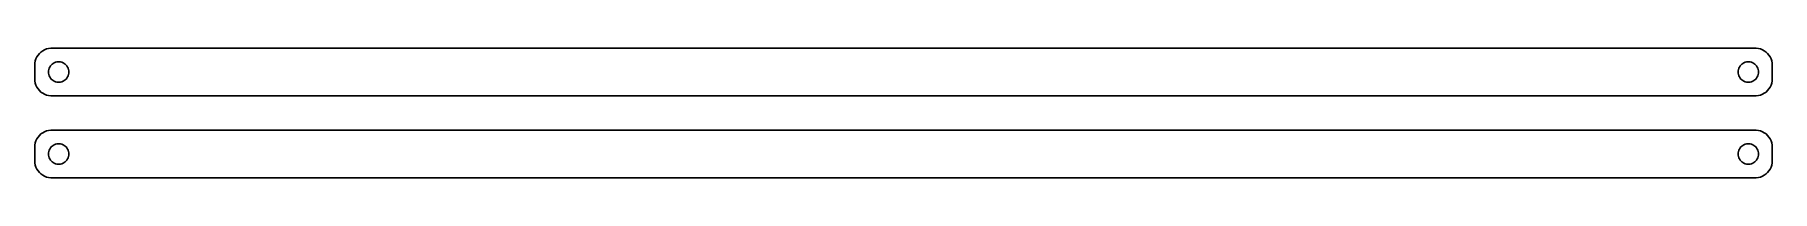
# Model space of a CAD drawing. Header units: metres. Extents: x -254 to 254, y 41 to 79.
import ezdxf

# ---------------------------------------------------------------- set-up
doc = ezdxf.new("R2010")
doc.units = ezdxf.units.M

msp = doc.modelspace()

# ---------------------------------------------------------------- linework, layer by layer
for p, q in [((-253.882, 76.4088), (-254.149, 75.8406)), ((-253.545, 76.9389), (-253.882, 76.4088)), ((-253.145, 77.4227), (-253.545, 76.9389)), ((-252.687, 77.8526), (-253.145, 77.4227)), ((-252.179, 78.2216), (-252.687, 77.8526)), ((-251.629, 78.5241), (-252.179, 78.2216)), ((-251.045, 78.7553), (-251.629, 78.5241)), ((-250.437, 78.9114), (-251.045, 78.7553)), ((-249.814, 78.9901), (-250.437, 78.9114)), ((249.814, 78.9901), (-249.814, 78.9901)), ((250.437, 78.9114), (249.814, 78.9901)), ((251.045, 78.7553), (250.437, 78.9114)), ((251.629, 78.5241), (251.045, 78.7553)), ((252.179, 78.2216), (251.629, 78.5241)), ((252.687, 77.8526), (252.179, 78.2216)), ((253.145, 77.4227), (252.687, 77.8526)), ((253.545, 76.9389), (253.145, 77.4227)), ((253.882, 76.4088), (253.545, 76.9389)), ((254.149, 75.8406), (253.882, 76.4088)), ((-254.461, 74.6267), (-254.5, 74)), ((-254.5, 74), (-254.5, 70)), ((-254.343, 75.2434), (-254.461, 74.6267)), ((-254.149, 75.8406), (-254.343, 75.2434)), ((-250.5, 72), (-250.476, 72.376)), ((-250.476, 71.624), (-250.5, 72)), ((-250.476, 72.376), (-250.406, 72.7461)), ((-250.406, 71.2539), (-250.476, 71.624)), ((-250.406, 72.7461), (-250.289, 73.1044)), ((-250.289, 73.1044), (-250.129, 73.4453)), ((-250.129, 73.4453), (-249.927, 73.7634)), ((-249.927, 73.7634), (-249.687, 74.0536)), ((-249.687, 74.0536), (-249.412, 74.3115)), ((-249.412, 74.3115), (-249.107, 74.533)), ((-249.107, 74.533), (-248.777, 74.7145)), ((-248.777, 74.7145), (-248.427, 74.8532)), ((-248.427, 74.8532), (-248.062, 74.9469)), ((-248.062, 74.9469), (-247.688, 74.9941)), ((-247.688, 74.9941), (-247.312, 74.9941)), ((-247.312, 74.9941), (-246.938, 74.9469)), ((-246.938, 74.9469), (-246.573, 74.8532)), ((-246.573, 74.8532), (-246.223, 74.7145)), ((-246.223, 74.7145), (-245.893, 74.533)), ((-245.893, 74.533), (-245.588, 74.3115)), ((-245.588, 74.3115), (-245.313, 74.0536)), ((-245.313, 74.0536), (-245.073, 73.7634)), ((-245.073, 73.7634), (-244.871, 73.4453)), ((-244.871, 73.4453), (-244.711, 73.1044)), ((-244.711, 73.1044), (-244.594, 72.7461)), ((-244.594, 72.7461), (-244.524, 72.376)), ((-244.524, 71.624), (-244.594, 71.2539)), ((-244.524, 72.376), (-244.5, 72)), ((-244.5, 72), (-244.524, 71.624)), ((244.5, 72), (244.524, 72.376)), ((244.524, 71.624), (244.5, 72)), ((244.524, 72.376), (244.594, 72.7461)), ((244.594, 71.2539), (244.524, 71.624)), ((244.594, 72.7461), (244.711, 73.1044)), ((244.711, 73.1044), (244.871, 73.4453)), ((244.871, 73.4453), (245.073, 73.7634)), ((245.073, 73.7634), (245.313, 74.0536)), ((245.313, 74.0536), (245.588, 74.3115)), ((245.588, 74.3115), (245.893, 74.533)), ((245.893, 74.533), (246.223, 74.7145)), ((246.223, 74.7145), (246.573, 74.8532)), ((246.573, 74.8532), (246.938, 74.9469)), ((246.938, 74.9469), (247.312, 74.9941)), ((247.312, 74.9941), (247.688, 74.9941)), ((247.688, 74.9941), (248.062, 74.9469)), ((248.062, 74.9469), (248.427, 74.8532)), ((248.427, 74.8532), (248.777, 74.7145)), ((248.777, 74.7145), (249.107, 74.533)), ((249.107, 74.533), (249.412, 74.3115)), ((249.412, 74.3115), (249.687, 74.0536)), ((249.687, 74.0536), (249.927, 73.7634)), ((249.927, 73.7634), (250.129, 73.4453)), ((250.129, 73.4453), (250.289, 73.1044)), ((250.289, 73.1044), (250.406, 72.7461)), ((250.406, 72.7461), (250.476, 72.376)), ((250.476, 71.624), (250.406, 71.2539)), ((250.476, 72.376), (250.5, 72)), ((250.5, 72), (250.476, 71.624)), ((254.343, 75.2434), (254.149, 75.8406)), ((254.461, 74.6267), (254.343, 75.2434)), ((254.5, 74), (254.461, 74.6267)), ((254.5, 70), (254.5, 74)), ((-254.5, 70), (-254.461, 69.3733)), ((-254.461, 69.3733), (-254.343, 68.7566)), ((-254.343, 68.7566), (-254.149, 68.1594)), ((-254.149, 68.1594), (-253.882, 67.5912)), ((-253.882, 67.5912), (-253.545, 67.0611)), ((-253.545, 67.0611), (-253.145, 66.5773)), ((-253.145, 66.5773), (-252.687, 66.1474)), ((-250.289, 70.8956), (-250.406, 71.2539)), ((-250.129, 70.5547), (-250.289, 70.8956)), ((-249.927, 70.2366), (-250.129, 70.5547)), ((-249.687, 69.9464), (-249.927, 70.2366)), ((-249.412, 69.6885), (-249.687, 69.9464)), ((-249.107, 69.467), (-249.412, 69.6885)), ((-248.777, 69.2855), (-249.107, 69.467)), ((-248.427, 69.1468), (-248.777, 69.2855)), ((-248.062, 69.0531), (-248.427, 69.1468)), ((-247.688, 69.0059), (-248.062, 69.0531)), ((-247.312, 69.0059), (-247.688, 69.0059)), ((-246.938, 69.0531), (-247.312, 69.0059)), ((-246.573, 69.1468), (-246.938, 69.0531)), ((-246.223, 69.2855), (-246.573, 69.1468)), ((-245.893, 69.467), (-246.223, 69.2855)), ((-245.588, 69.6885), (-245.893, 69.467)), ((-245.313, 69.9464), (-245.588, 69.6885)), ((-245.073, 70.2366), (-245.313, 69.9464)), ((-244.871, 70.5547), (-245.073, 70.2366)), ((-244.711, 70.8956), (-244.871, 70.5547)), ((-244.594, 71.2539), (-244.711, 70.8956)), ((244.711, 70.8956), (244.594, 71.2539)), ((244.871, 70.5547), (244.711, 70.8956)), ((245.073, 70.2366), (244.871, 70.5547)), ((245.313, 69.9464), (245.073, 70.2366)), ((245.588, 69.6885), (245.313, 69.9464)), ((245.893, 69.467), (245.588, 69.6885)), ((246.223, 69.2855), (245.893, 69.467)), ((246.573, 69.1468), (246.223, 69.2855)), ((246.938, 69.0531), (246.573, 69.1468)), ((247.312, 69.0059), (246.938, 69.0531)), ((247.688, 69.0059), (247.312, 69.0059)), ((248.062, 69.0531), (247.688, 69.0059)), ((248.427, 69.1468), (248.062, 69.0531)), ((248.777, 69.2855), (248.427, 69.1468)), ((249.107, 69.467), (248.777, 69.2855)), ((249.412, 69.6885), (249.107, 69.467)), ((249.687, 69.9464), (249.412, 69.6885)), ((249.927, 70.2366), (249.687, 69.9464)), ((250.129, 70.5547), (249.927, 70.2366)), ((250.289, 70.8956), (250.129, 70.5547)), ((250.406, 71.2539), (250.289, 70.8956)), ((252.687, 66.1474), (253.145, 66.5773)), ((253.145, 66.5773), (253.545, 67.0611)), ((253.545, 67.0611), (253.882, 67.5912)), ((253.882, 67.5912), (254.149, 68.1594)), ((254.149, 68.1594), (254.343, 68.7566)), ((254.343, 68.7566), (254.461, 69.3733)), ((254.461, 69.3733), (254.5, 70)), ((-252.687, 66.1474), (-252.179, 65.7784)), ((-252.179, 65.7784), (-251.629, 65.4759)), ((-251.629, 65.4759), (-251.045, 65.2447)), ((-251.045, 65.2447), (-250.437, 65.0886)), ((-250.437, 65.0886), (-249.814, 65.0099)), ((-249.814, 65.0099), (249.814, 65.0099)), ((249.814, 65.0099), (250.437, 65.0886)), ((250.437, 65.0886), (251.045, 65.2447)), ((251.045, 65.2447), (251.629, 65.4759)), ((251.629, 65.4759), (252.179, 65.7784)), ((252.179, 65.7784), (252.687, 66.1474)), ((-254.343, 51.2434), (-254.461, 50.6267)), ((-254.149, 51.8406), (-254.343, 51.2434)), ((-253.882, 52.4088), (-254.149, 51.8406)), ((-253.545, 52.9389), (-253.882, 52.4088)), ((-253.145, 53.4227), (-253.545, 52.9389)), ((-252.687, 53.8526), (-253.145, 53.4227)), ((-252.179, 54.2216), (-252.687, 53.8526)), ((-251.629, 54.5241), (-252.179, 54.2216)), ((-251.045, 54.7553), (-251.629, 54.5241)), ((-250.437, 54.9114), (-251.045, 54.7553)), ((-249.814, 54.9901), (-250.437, 54.9114)), ((249.814, 54.9901), (-249.814, 54.9901)), ((-248.427, 50.8532), (-248.062, 50.9469)), ((-248.062, 50.9469), (-247.688, 50.9941)), ((-247.688, 50.9941), (-247.312, 50.9941)), ((-247.312, 50.9941), (-246.938, 50.9469)), ((-246.938, 50.9469), (-246.573, 50.8532)), ((246.573, 50.8532), (246.938, 50.9469)), ((246.938, 50.9469), (247.312, 50.9941)), ((247.312, 50.9941), (247.688, 50.9941)), ((247.688, 50.9941), (248.062, 50.9469)), ((248.062, 50.9469), (248.427, 50.8532)), ((250.437, 54.9114), (249.814, 54.9901)), ((251.045, 54.7553), (250.437, 54.9114)), ((251.629, 54.5241), (251.045, 54.7553)), ((252.179, 54.2216), (251.629, 54.5241)), ((252.687, 53.8526), (252.179, 54.2216)), ((253.145, 53.4227), (252.687, 53.8526)), ((253.545, 52.9389), (253.145, 53.4227)), ((253.882, 52.4088), (253.545, 52.9389)), ((254.149, 51.8406), (253.882, 52.4088)), ((254.343, 51.2434), (254.149, 51.8406)), ((254.461, 50.6267), (254.343, 51.2434)), ((-254.461, 50.6267), (-254.5, 50)), ((-254.5, 50), (-254.5, 46)), ((-254.5, 46), (-254.461, 45.3733)), ((-250.5, 48), (-250.476, 48.376)), ((-250.476, 47.624), (-250.5, 48)), ((-250.476, 48.376), (-250.406, 48.7461)), ((-250.406, 47.2539), (-250.476, 47.624)), ((-250.406, 48.7461), (-250.289, 49.1044)), ((-250.289, 46.8956), (-250.406, 47.2539)), ((-250.289, 49.1044), (-250.129, 49.4453)), ((-250.129, 46.5547), (-250.289, 46.8956)), ((-250.129, 49.4453), (-249.927, 49.7634)), ((-249.927, 46.2366), (-250.129, 46.5547)), ((-249.927, 49.7634), (-249.687, 50.0536)), ((-249.687, 45.9464), (-249.927, 46.2366)), ((-249.687, 50.0536), (-249.412, 50.3115)), ((-249.412, 45.6885), (-249.687, 45.9464)), ((-249.412, 50.3115), (-249.107, 50.533)), ((-249.107, 50.533), (-248.777, 50.7145)), ((-248.777, 50.7145), (-248.427, 50.8532)), ((-246.573, 50.8532), (-246.223, 50.7145)), ((-246.223, 50.7145), (-245.893, 50.533)), ((-245.893, 50.533), (-245.588, 50.3115)), ((-245.588, 50.3115), (-245.313, 50.0536)), ((-245.313, 45.9464), (-245.588, 45.6885)), ((-245.313, 50.0536), (-245.073, 49.7634)), ((-245.073, 46.2366), (-245.313, 45.9464)), ((-245.073, 49.7634), (-244.871, 49.4453)), ((-244.871, 46.5547), (-245.073, 46.2366)), ((-244.871, 49.4453), (-244.711, 49.1044)), ((-244.711, 46.8956), (-244.871, 46.5547)), ((-244.711, 49.1044), (-244.594, 48.7461)), ((-244.594, 47.2539), (-244.711, 46.8956)), ((-244.594, 48.7461), (-244.524, 48.376)), ((-244.524, 47.624), (-244.594, 47.2539)), ((-244.524, 48.376), (-244.5, 48)), ((-244.5, 48), (-244.524, 47.624)), ((244.5, 48), (244.524, 48.376)), ((244.524, 47.624), (244.5, 48)), ((244.524, 48.376), (244.594, 48.7461)), ((244.594, 47.2539), (244.524, 47.624)), ((244.594, 48.7461), (244.711, 49.1044)), ((244.711, 46.8956), (244.594, 47.2539)), ((244.711, 49.1044), (244.871, 49.4453)), ((244.871, 46.5547), (244.711, 46.8956)), ((244.871, 49.4453), (245.073, 49.7634)), ((245.073, 46.2366), (244.871, 46.5547)), ((245.073, 49.7634), (245.313, 50.0536)), ((245.313, 45.9464), (245.073, 46.2366)), ((245.313, 50.0536), (245.588, 50.3115)), ((245.588, 45.6885), (245.313, 45.9464)), ((245.588, 50.3115), (245.893, 50.533)), ((245.893, 50.533), (246.223, 50.7145)), ((246.223, 50.7145), (246.573, 50.8532)), ((248.427, 50.8532), (248.777, 50.7145)), ((248.777, 50.7145), (249.107, 50.533)), ((249.107, 50.533), (249.412, 50.3115)), ((249.412, 50.3115), (249.687, 50.0536)), ((249.687, 45.9464), (249.412, 45.6885)), ((249.687, 50.0536), (249.927, 49.7634)), ((249.927, 46.2366), (249.687, 45.9464)), ((249.927, 49.7634), (250.129, 49.4453)), ((250.129, 46.5547), (249.927, 46.2366)), ((250.129, 49.4453), (250.289, 49.1044)), ((250.289, 46.8956), (250.129, 46.5547)), ((250.289, 49.1044), (250.406, 48.7461)), ((250.406, 47.2539), (250.289, 46.8956)), ((250.406, 48.7461), (250.476, 48.376)), ((250.476, 47.624), (250.406, 47.2539)), ((250.476, 48.376), (250.5, 48)), ((250.5, 48), (250.476, 47.624)), ((254.5, 50), (254.461, 50.6267)), ((254.461, 45.3733), (254.5, 46)), ((254.5, 46), (254.5, 50)), ((-254.461, 45.3733), (-254.343, 44.7566)), ((-254.343, 44.7566), (-254.149, 44.1594)), ((-254.149, 44.1594), (-253.882, 43.5912)), ((-253.882, 43.5912), (-253.545, 43.0611)), ((-253.545, 43.0611), (-253.145, 42.5773)), ((-253.145, 42.5773), (-252.687, 42.1474)), ((-252.687, 42.1474), (-252.179, 41.7784)), ((-252.179, 41.7784), (-251.629, 41.4759)), ((-251.629, 41.4759), (-251.045, 41.2447)), ((-251.045, 41.2447), (-250.437, 41.0886)), ((-250.437, 41.0886), (-249.814, 41.0099)), ((-249.814, 41.0099), (249.814, 41.0099)), ((-249.107, 45.467), (-249.412, 45.6885)), ((-248.777, 45.2855), (-249.107, 45.467)), ((-248.427, 45.1468), (-248.777, 45.2855)), ((-248.062, 45.0531), (-248.427, 45.1468)), ((-247.688, 45.0059), (-248.062, 45.0531)), ((-247.312, 45.0059), (-247.688, 45.0059)), ((-246.938, 45.0531), (-247.312, 45.0059)), ((-246.573, 45.1468), (-246.938, 45.0531)), ((-246.223, 45.2855), (-246.573, 45.1468)), ((-245.893, 45.467), (-246.223, 45.2855)), ((-245.588, 45.6885), (-245.893, 45.467)), ((245.893, 45.467), (245.588, 45.6885)), ((246.223, 45.2855), (245.893, 45.467)), ((246.573, 45.1468), (246.223, 45.2855)), ((246.938, 45.0531), (246.573, 45.1468)), ((247.312, 45.0059), (246.938, 45.0531)), ((247.688, 45.0059), (247.312, 45.0059)), ((248.062, 45.0531), (247.688, 45.0059)), ((248.427, 45.1468), (248.062, 45.0531)), ((248.777, 45.2855), (248.427, 45.1468)), ((249.107, 45.467), (248.777, 45.2855)), ((249.412, 45.6885), (249.107, 45.467)), ((249.814, 41.0099), (250.437, 41.0886)), ((250.437, 41.0886), (251.045, 41.2447)), ((251.045, 41.2447), (251.629, 41.4759)), ((251.629, 41.4759), (252.179, 41.7784)), ((252.179, 41.7784), (252.687, 42.1474)), ((252.687, 42.1474), (253.145, 42.5773)), ((253.145, 42.5773), (253.545, 43.0611)), ((253.545, 43.0611), (253.882, 43.5912)), ((253.882, 43.5912), (254.149, 44.1594)), ((254.149, 44.1594), (254.343, 44.7566)), ((254.343, 44.7566), (254.461, 45.3733))]:
    msp.add_line(p, q)

doc.saveas('drawing.dxf')
